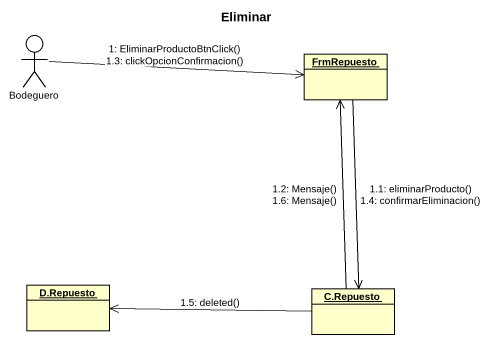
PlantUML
@startuml
title Eliminar
allowmixing
hide circle
hide empty members
actor Bodeguero
object FrmRepuesto
object "D.Repuesto" as D_Repuesto
object "C.Repuesto" as C_Repuesto
Bodeguero -right-> FrmRepuesto : 1: EliminarProductoBtnClick()\n1.3: clickOpcionConfirmacion()
FrmRepuesto --> C_Repuesto : 1.1: eliminarProducto()\n1.4: confirmarEliminacion()
C_Repuesto -up-> FrmRepuesto : 1.2: Mensaje()\n1.6: Mensaje()
C_Repuesto -left-> D_Repuesto : 1.5: deleted()
@enduml
